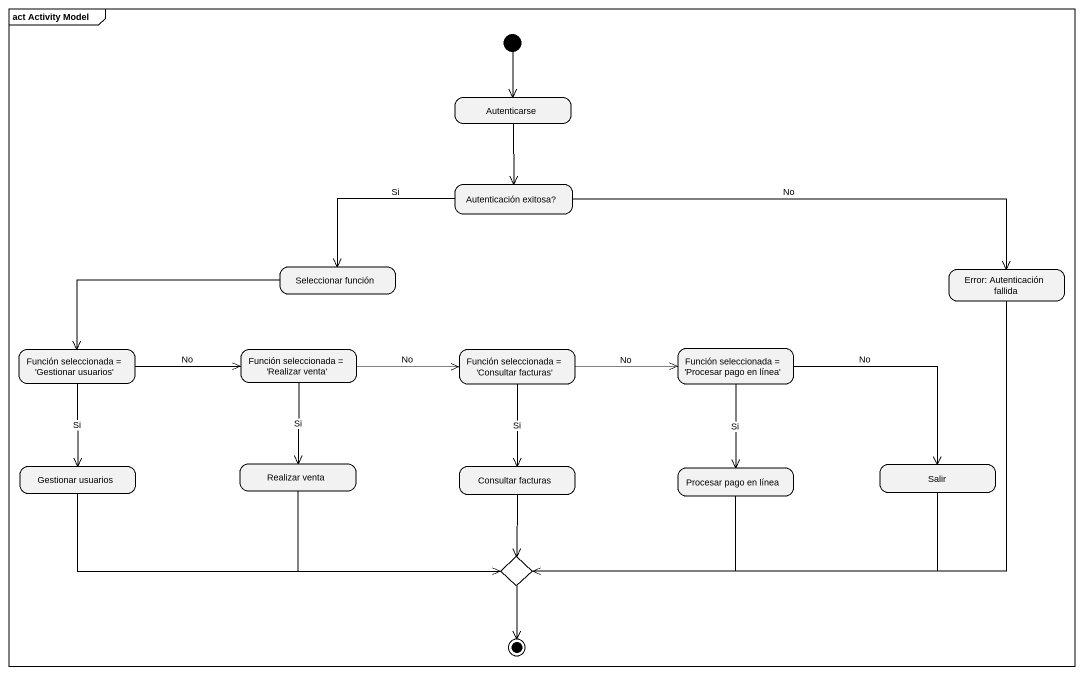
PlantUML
@startuml
mainframe act Activity Model
hide empty description
state Autenticarse
state "Autenticación exitosa?" as Autenticación_exitosa
state "Seleccionar función" as Seleccionar_función
state "Error: Autenticación fallida" as Error_Autenticación_fallida
state "Función seleccionada = 'Gestionar usuarios'" as Función_seleccionada
state "Función seleccionada = 'Realizar venta'" as Función_seleccionada_2
state "Función seleccionada = 'Consultar facturas'" as Función_seleccionada_3
state "Función seleccionada = 'Procesar pago en línea'" as Función_seleccionada_4
state "Gestionar usuarios" as Gestionar_usuarios
state "Realizar venta" as Realizar_venta
state "Consultar facturas" as Consultar_facturas
state "Procesar pago en línea" as Procesar_pago_en_línea
state Salir
state choice1 <<choice>>
[*] --> Autenticarse
Autenticarse --> Autenticación_exitosa
Autenticación_exitosa -left-> Seleccionar_función : Si
Autenticación_exitosa -right-> Error_Autenticación_fallida : No
Seleccionar_función -left-> Función_seleccionada
Error_Autenticación_fallida -left-> choice1
Función_seleccionada -right-> Función_seleccionada_2 : No
Función_seleccionada --> Gestionar_usuarios : Si
Función_seleccionada_2 -right-> Función_seleccionada_3 : No
Función_seleccionada_2 --> Realizar_venta : Si
Función_seleccionada_3 -right-> Función_seleccionada_4 : No
Función_seleccionada_3 --> Consultar_facturas : Si
Función_seleccionada_4 --> Procesar_pago_en_línea : Si
Función_seleccionada_4 -right-> Salir : No
Gestionar_usuarios -right-> choice1
Realizar_venta -right-> choice1
Consultar_facturas --> choice1
Procesar_pago_en_línea -left-> choice1
Salir -left-> choice1
choice1 --> [*]
@enduml
